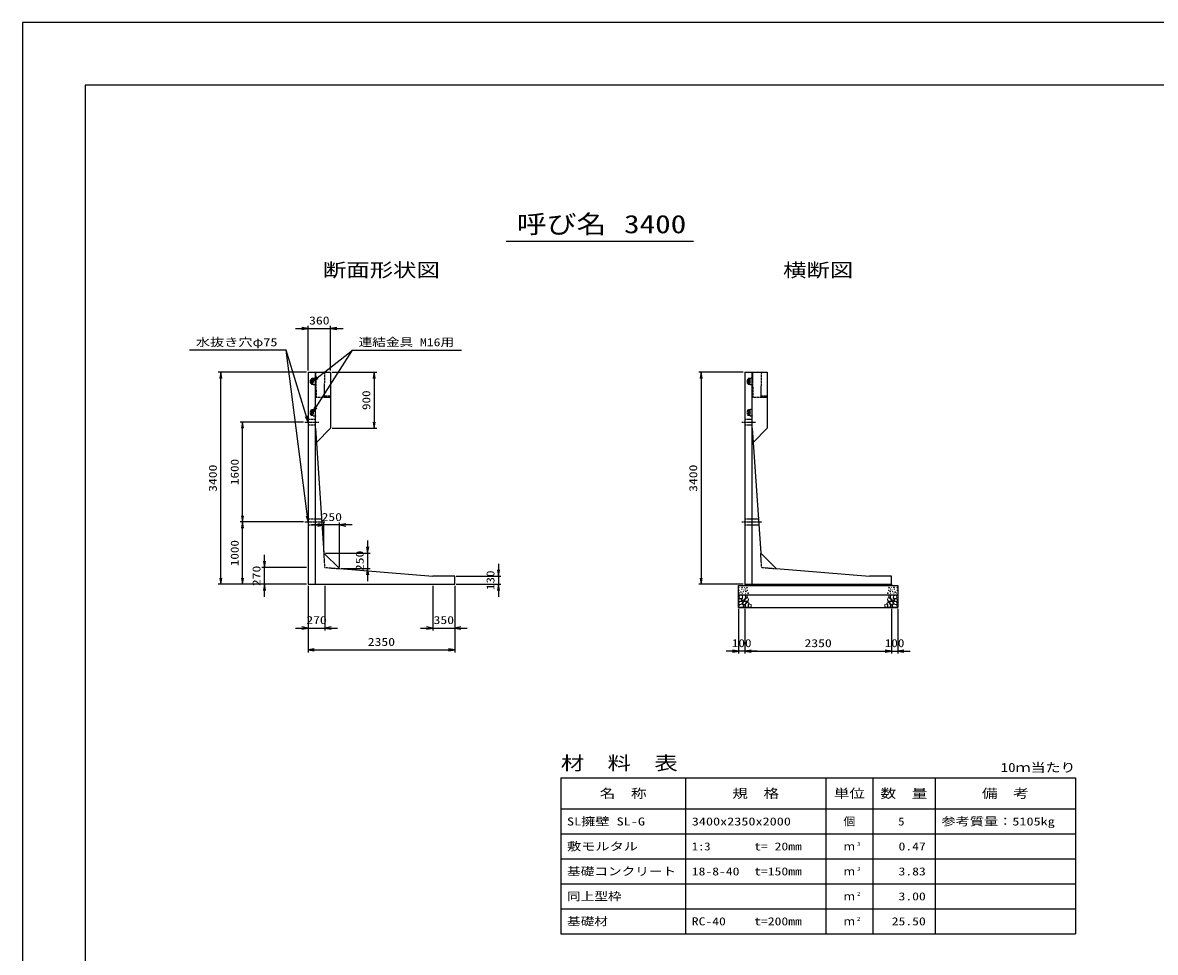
# Model space of a CAD drawing. Units: millimetres at full size. Extents: x 0 to 42050, y 0 to 29700.
# Drawn here: x 0 to 18154, y 14803 to 29700 of the extents above; entities that cross this region are included whole.
import ezdxf
from ezdxf.enums import TextEntityAlignment as Align

# ---------------------------------------------------------------- set-up
doc = ezdxf.new("R2010")
doc.units = ezdxf.units.MM
doc.linetypes.add('CHAIN', pattern=[18.5, 12, -1.5, 3.5, -1.5])
doc.linetypes.add('DASHED_SPACED', pattern=[12, 6, -6])
for name, color, linetype, lineweight in [('0_2', 7, 'Continuous', 25), ('D-BMK', 2, 'CHAIN', 25), ('D-DCR-HCHn', 4, 'Continuous', 9), ('D-MTR-FRAM', 7, 'Continuous', 25), ('D-MTR-LINE', 7, 'Continuous', 25), ('D-STR-DIM', 7, 'Continuous', 25), ('D-STR-STRn', 1, 'Continuous', 25), ('D-STR-TXT', 7, 'Continuous', 25), ('D-TTL', 2, 'Continuous', 25), ('D-TTL-TXT', 7, 'Continuous', 25)]:
    doc.layers.add(name, color=color, linetype=linetype, lineweight=lineweight)
doc.layers.add('D-MTR', color=7, linetype='Continuous')
doc.layers.add('D-MTR-TXT', color=7, linetype='Continuous')
doc.styles.add('ＭＳ ゴシック', font='')
doc.styles.get('ＭＳ ゴシック').set_extended_font_data('MS Gothic')

# ---------------------------------------------------------------- blocks, each defined once
blk = doc.blocks.new('open_arrow')
at = {"color": 0, "linetype": 'Continuous', "lineweight": -2}
blk.add_lwpolyline([(7.5, 1.25), (0, 0), (7.5, -1.25)], dxfattribs=at)
blk = doc.blocks.new('30KN')
at = {"color": 1, "linetype": 'DASHED_SPACED', "lineweight": 25}
for p, q in [((-85, 19.095), (-85, -19.095)), ((-58, 31.14), (-76.155, 29.028)), ((-68, 47.5), (-68, 45.66)), ((-65.5, 41.33), (-60.5, 38.443)), ((-54, 46), (-62.257, 46)), ((-40.306, 45.707), (-41.691, 35.314)), ((0, 53), (-37.704, 48.287)), ((0, -53), (0, 53)), ((-76.155, -29.028), (-58, -31.14)), ((-68, -47.5), (-68, -45.66)), ((-65.5, -41.33), (-60.5, -38.443)), ((-54, -46), (-62.257, -46)), ((-41.691, -35.314), (-40.306, -45.707)), ((-37.704, -48.287), (0, -53))]:
    blk.add_line(p, q, dxfattribs=at)
at = {"color": 1, "linetype": 'Continuous', "lineweight": 25}
for p, q in [((-58, 42), (-58, 21.448)), ((-46, 46), (-54, 46)), ((-42, 42), (-42, 21.448)), ((-58, -42), (-58, -21.448)), ((-46, -46), (-54, -46)), ((-42, -42), (-42, -21.448))]:
    blk.add_line(p, q, dxfattribs=at)
blk.add_circle((-50, 0), 13, dxfattribs=at)
at = {"color": 1, "linetype": 'DASHED_SPACED', "lineweight": 25}
for centre, radius, start, end in [((-75, 19.095), 10, 96.63251, 180), ((-66.5, 47.5), 1.5, 19.47123, 180), ((-63, 45.66), 5, 180, 240), ((-62.257, 49), 3, 199.47122, 270), ((-63, 34.113), 5, 0, 60), ((-37.332, 45.31), 3, 97.12502, 172.40536), ((-75, -19.095), 10, 180, 263.36749), ((-63, -45.66), 5, 120, 180), ((-66.5, -47.5), 1.5, 180, 340.57225), ((-62.257, -49), 3, 90, 160.55052), ((-63, -34.113), 5, 300, 0), ((-37.332, -45.31), 3, 187.59464, 262.87498)]:
    blk.add_arc(centre, radius, start, end, dxfattribs=at)
at = {"color": 1, "linetype": 'Continuous', "lineweight": 25}
for centre, radius, start, end in [((-50, 0), 18, 129.95842, 230.0969), ((-68, 21.448), 10, 310.0894, 0), ((-54, 42), 4, 90, 180), ((-46, 42), 4, 0, 90), ((-44.665, 35.71), 3, 332.67182, 352.40536), ((-32, 21.448), 10, 180, 229.9948), ((-50, 0), 18, 310.0052, 50.12245), ((-68, -21.448), 10, 0, 49.9948), ((-54, -42), 4, 180, 270), ((-46, -42), 4, 270, 0), ((-32, -21.448), 10, 130.0052, 180), ((-44.665, -35.71), 3, 7.59464, 27.32818)]:
    blk.add_arc(centre, radius, start, end, dxfattribs=at)

msp = doc.modelspace()

# ---------------------------------------------------------------- linework, layer by layer
at = {"layer": '0_2'}
for p, q in [((11550, 24100), (10835, 24100)), ((10875, 24100), (10875, 20700)), ((11550, 20700), (10835, 20700))]:
    msp.add_line(p, q, dxfattribs=at)
at = {"layer": 'D-BMK'}
for p, q in [((4525, 23300), (4745, 23300)), ((11525, 23300), (11745, 23300)), ((4525, 21700), (4845.897, 21700)), ((11525, 21700), (11845.897, 21700))]:
    msp.add_line(p, q, dxfattribs=at)
at = {"layer": 'D-BMK', "linetype": 'DASHED_SPACED'}
for p, q in [((4845, 20970), (4829.46, 21201.026)), ((11845, 20970), (11829.46, 21201.026)), ((4845, 20970), (5079.46, 20951.026)), ((11845, 20970), (12079.46, 20951.026))]:
    msp.add_line(p, q, dxfattribs=at)
at = {"layer": 'D-DCR-HCHn'}
for points in [[(11526.198, 20521.594), (11505.395, 20526.217), (11486.904, 20516.971), (11484.592, 20496.168), (11489.215, 20479.988), (11512.33, 20473.053), (11528.51, 20473.053), (11535.444, 20484.611), (11535.444, 20510.037)], [(11544.69, 20523.906), (11537.756, 20503.102), (11540.067, 20479.988), (11523.887, 20454.562), (11544.69, 20443.005), (11567.805, 20454.562), (11581.673, 20473.053), (11586.296, 20503.102), (11581.673, 20519.283), (11567.805, 20526.217)], [(11588.608, 20519.283), (11588.608, 20491.545), (11600.165, 20484.611), (11611.722, 20491.545), (11614.034, 20507.725), (11611.722, 20521.594), (11595.542, 20526.217)], [(13906.392, 20519.283), (13906.392, 20491.545), (13894.835, 20484.611), (13883.278, 20491.545), (13880.966, 20507.725), (13883.278, 20521.594), (13899.458, 20526.217)], [(13950.31, 20523.906), (13957.244, 20503.102), (13954.933, 20479.988), (13971.113, 20454.562), (13950.31, 20443.005), (13927.195, 20454.562), (13913.327, 20473.053), (13908.704, 20503.102), (13913.327, 20519.283), (13927.195, 20526.217)], [(13968.802, 20521.594), (13989.605, 20526.217), (14008.096, 20516.971), (14010.408, 20496.168), (14005.785, 20479.988), (13982.67, 20473.053), (13966.49, 20473.053), (13959.556, 20484.611), (13959.556, 20510.037)], [(11482.281, 20463.808), (11475.346, 20443.005), (11484.592, 20429.136), (11507.707, 20426.824), (11523.488, 20433.599), (11516.952, 20449.939), (11521.575, 20459.185), (11512.33, 20468.431), (11498.461, 20473.053)], [(11526.155, 20387.009), (11543.277, 20412.692), (11541.137, 20419.112), (11517.594, 20425.533), (11496.192, 20423.393), (11481.21, 20410.551), (11479.07, 20395.57), (11481.21, 20380.588), (11498.332, 20376.308)], [(11534.716, 20333.503), (11549.698, 20339.924), (11553.978, 20361.326), (11545.417, 20376.308), (11530.435, 20380.588), (11511.173, 20378.448), (11489.771, 20369.887), (11479.07, 20357.045), (11479.07, 20342.064), (11485.49, 20333.503), (11511.173, 20335.643)], [(11549.313, 20443.005), (11537.756, 20433.759), (11542.379, 20426.824), (11558.559, 20426.824), (11565.493, 20429.136), (11570.116, 20438.382), (11563.182, 20445.316)], [(11586.082, 20387.009), (11596.783, 20412.692), (11588.222, 20423.393), (11562.539, 20423.393), (11551.838, 20419.112), (11541.137, 20404.131), (11541.137, 20391.289), (11551.838, 20374.167), (11564.679, 20372.027)], [(11581.801, 20339.924), (11581.801, 20365.606), (11571.1, 20372.027), (11560.399, 20365.606), (11558.259, 20350.625), (11560.399, 20337.783), (11575.381, 20333.503)], [(11583.985, 20468.431), (11572.427, 20440.693), (11581.673, 20429.136), (11609.411, 20429.136), (11620.968, 20433.759), (11632.525, 20449.939), (11632.525, 20463.808), (11620.968, 20482.299), (11607.099, 20484.611)], [(11622.466, 20335.643), (11628.886, 20354.905), (11626.746, 20376.308), (11641.728, 20399.85), (11622.466, 20410.551), (11601.063, 20399.85), (11588.222, 20382.728), (11583.941, 20354.905), (11588.222, 20339.924), (11601.063, 20333.503)], [(11618.185, 20410.551), (11628.886, 20419.112), (11624.606, 20425.533), (11609.624, 20425.533), (11603.204, 20423.393), (11598.923, 20414.832), (11605.344, 20408.411)], [(11639.588, 20337.783), (11658.85, 20333.503), (11675.972, 20342.064), (11678.112, 20361.326), (11673.831, 20376.308), (11652.429, 20382.728), (11637.447, 20382.728), (11631.027, 20372.027), (11631.027, 20348.484)], [(13855.412, 20337.783), (13836.15, 20333.503), (13819.028, 20342.064), (13816.888, 20361.326), (13821.169, 20376.308), (13842.571, 20382.728), (13857.553, 20382.728), (13863.973, 20372.027), (13863.973, 20348.484)], [(13872.534, 20335.643), (13866.114, 20354.905), (13868.254, 20376.308), (13853.272, 20399.85), (13872.534, 20410.551), (13893.937, 20399.85), (13906.778, 20382.728), (13911.059, 20354.905), (13906.778, 20339.924), (13893.937, 20333.503)], [(13911.015, 20468.431), (13922.573, 20440.693), (13913.327, 20429.136), (13885.589, 20429.136), (13874.032, 20433.759), (13862.475, 20449.939), (13862.475, 20463.808), (13874.032, 20482.299), (13887.901, 20484.611)], [(13876.815, 20410.551), (13866.114, 20419.112), (13870.394, 20425.533), (13885.376, 20425.533), (13891.796, 20423.393), (13896.077, 20414.832), (13889.656, 20408.411)], [(13908.918, 20387.009), (13898.217, 20412.692), (13906.778, 20423.393), (13932.461, 20423.393), (13943.162, 20419.112), (13953.863, 20404.131), (13953.863, 20391.289), (13943.162, 20374.167), (13930.321, 20372.027)], [(13913.199, 20339.924), (13913.199, 20365.606), (13923.9, 20372.027), (13934.601, 20365.606), (13936.741, 20350.625), (13934.601, 20337.783), (13919.619, 20333.503)], [(13945.687, 20443.005), (13957.244, 20433.759), (13952.621, 20426.824), (13936.441, 20426.824), (13929.507, 20429.136), (13924.884, 20438.382), (13931.818, 20445.316)], [(13960.284, 20333.503), (13945.302, 20339.924), (13941.022, 20361.326), (13949.583, 20376.308), (13964.565, 20380.588), (13983.827, 20378.448), (14005.229, 20369.887), (14015.93, 20357.045), (14015.93, 20342.064), (14009.51, 20333.503), (13983.827, 20335.643)], [(13968.845, 20387.009), (13951.723, 20412.692), (13953.863, 20419.112), (13977.406, 20425.533), (13998.808, 20423.393), (14013.79, 20410.551), (14015.93, 20395.57), (14013.79, 20380.588), (13996.668, 20376.308)], [(14012.719, 20463.808), (14019.654, 20443.005), (14010.408, 20429.136), (13987.293, 20426.824), (13971.512, 20433.599), (13978.048, 20449.939), (13973.425, 20459.185), (13982.67, 20468.431), (13996.539, 20473.053)]]:
    msp.add_lwpolyline(points, close=True, dxfattribs=at)
for centre, radius in [((11483.582, 20646.944), 2.4), ((11484.495, 20604.135), 2.4), ((11493.007, 20560.914), 2.4), ((11512.576, 20576.202), 6), ((11524.833, 20621.609), 2.4), ((11530.172, 20650.324), 6), ((11533.5, 20557.658), 2.4), ((11550.12, 20583.919), 2.4), ((11561.285, 20611.178), 2.4), ((11570.523, 20645.012), 2.4), ((11585.738, 20557.256), 2.4), ((11591.171, 20587.275), 6), ((11589.11, 20623.485), 2.4), ((11610.179, 20647.136), 6), ((11616.323, 20605.152), 2.4), ((11627.724, 20557.776), 6), ((13868.276, 20557.776), 6), ((13879.677, 20605.152), 2.4), ((13885.821, 20647.136), 6), ((13904.829, 20587.275), 6), ((13906.89, 20623.485), 2.4), ((13910.262, 20557.256), 2.4), ((13925.477, 20645.012), 2.4), ((13934.715, 20611.178), 2.4), ((13945.88, 20583.919), 2.4), ((13965.828, 20650.324), 6), ((13962.5, 20557.658), 2.4), ((13971.167, 20621.609), 2.4), ((13983.424, 20576.202), 6), ((14002.993, 20560.914), 2.4), ((14011.505, 20604.135), 2.4), ((14012.418, 20646.944), 2.4)]:
    msp.add_circle(centre, radius, dxfattribs=at)
at = {"layer": 'D-MTR-FRAM'}
for p, q in [((8625, 17600), (16875, 17600)), ((8625, 17600), (8625, 15100)), ((16875, 17600), (16875, 15100)), ((8625, 15100), (16875, 15100))]:
    msp.add_line(p, q, dxfattribs=at)
at = {"layer": 'D-MTR-LINE'}
for p, q in [((10625, 17600), (10625, 15100)), ((12875, 17600), (12875, 15100)), ((13625, 17600), (13625, 15100)), ((14625, 17600), (14625, 15100)), ((8625, 17100), (16875, 17100)), ((8625, 16700), (16875, 16700)), ((8625, 16300), (16875, 16300)), ((8625, 15900), (16875, 15900)), ((8625, 15500), (16875, 15500))]:
    msp.add_line(p, q, dxfattribs=at)
at = {"layer": 'D-STR-DIM'}
for p, q in [((4375, 24800), (5135, 24800)), ((4575, 24125), (4575, 24840)), ((4935, 24125), (4935, 24840)), ((4550, 24100), (3135, 24100)), ((3175, 20700), (3175, 24100)), ((4960, 24100), (5675, 24100)), ((5635, 24100), (5635, 23200)), ((4500, 23300), (3485, 23300)), ((3525, 21700), (3525, 23300)), ((4960, 23200), (5675, 23200)), ((4500, 21700), (3485, 21700)), ((4500, 21700), (3485, 21700)), ((3525, 20700), (3525, 21700)), ((5279.46, 21651.026), (4629.46, 21651.026)), ((4829.46, 21226.026), (4829.46, 21691.026)), ((5079.46, 20976.026), (5079.46, 21691.026)), ((5529.46, 21401.026), (5529.46, 20751.026)), ((3875, 20500), (3875, 21170)), ((4854.46, 21201.026), (5569.46, 21201.026)), ((4550, 20970), (3835, 20970)), ((5104.46, 20951.026), (5569.46, 20951.026)), ((7625, 21030), (7625, 20500)), ((4550, 20700), (3135, 20700)), ((4550, 20700), (3485, 20700)), ((4550, 20700), (3835, 20700)), ((6950, 20830), (7665, 20830)), ((6950, 20700), (7665, 20700)), ((4575, 20675), (4575, 19960)), ((4575, 20675), (4575, 19610)), ((4845, 20675), (4845, 19960)), ((6575, 20675), (6575, 19960)), ((6925, 20675), (6925, 19960)), ((6925, 20675), (6925, 19610)), ((11475, 20305), (11475, 19590)), ((11575, 20305), (11575, 19590)), ((11575, 20305), (11575, 19590)), ((13925, 20305), (13925, 19590)), ((13925, 20305), (13925, 19590)), ((14025, 20305), (14025, 19590)), ((4375, 20000), (5045, 20000)), ((6375, 20000), (7125, 20000)), ((4575, 19650), (6925, 19650)), ((11775, 19630), (11275, 19630)), ((11575, 19630), (13925, 19630)), ((13725, 19630), (14225, 19630))]:
    msp.add_line(p, q, dxfattribs=at)
at = {"layer": 'D-STR-STRn'}
for p, q in [((4575, 24100), (4575, 20700)), ((4575, 24100), (4935, 24100)), ((4695, 20700), (4695, 24100)), ((4935, 24100), (4935, 23200)), ((11575, 24100), (11575, 20700)), ((11575, 24100), (11935, 24100)), ((11695, 20700), (11695, 24100)), ((11935, 24100), (11935, 23200)), ((4695, 23200), (4829.46, 21201.026)), ((4935, 23200), (4710.126, 22975.126)), ((11695, 23200), (11829.46, 21201.026)), ((11935, 23200), (11710.126, 22975.126)), ((5079.46, 20951.026), (4829.46, 21201.026)), ((12079.46, 20951.026), (11829.46, 21201.026)), ((5079.46, 20951.026), (6575, 20830)), ((12079.46, 20951.026), (13575, 20830)), ((4575, 20700), (6925, 20700)), ((6925, 20830), (6575, 20830)), ((6925, 20700), (6925, 20830)), ((11575, 20700), (11575, 20680)), ((11575, 20700), (13675, 20700)), ((11575, 20700), (13675, 20700)), ((11575, 20700), (13675, 20700)), ((11575, 20700), (13925, 20700)), ((13925, 20830), (13575, 20830)), ((13925, 20700), (13925, 20830)), ((13925, 20700), (13925, 20680)), ((11475, 20330), (11475, 20680)), ((11475, 20680), (14025, 20680)), ((11475, 20530), (14025, 20530)), ((14025, 20680), (14025, 20330)), ((11475, 20330), (14025, 20330))]:
    msp.add_line(p, q, dxfattribs=at)
at = {"layer": 'D-STR-STRn', "linetype": 'DASHED_SPACED'}
for p, q in [((4695, 24100), (4705, 23700)), ((4835, 23700), (4845, 24100)), ((11695, 24100), (11705, 23700)), ((11835, 23700), (11845, 24100)), ((4705, 23700), (4835, 23700)), ((4835, 23700), (4935, 23700)), ((4835.5, 23720), (4935, 23720)), ((11705, 23700), (11835, 23700)), ((11835, 23700), (11935, 23700)), ((11835.5, 23720), (11935, 23720)), ((4575, 23346.875), (4695, 23346.875)), ((4575, 23253.125), (4695, 23253.125)), ((11575, 23346.875), (11695, 23346.875)), ((11575, 23253.125), (11695, 23253.125)), ((4575, 21746.875), (4792.744, 21746.875)), ((4575, 21653.125), (4799.05, 21653.125)), ((11575, 21746.875), (11792.744, 21746.875)), ((11575, 21653.125), (11799.05, 21653.125))]:
    msp.add_line(p, q, dxfattribs=at)
at = {"layer": 'D-STR-TXT'}
for p, q in [((4225, 24450), (2675, 24450)), ((4575, 23300), (4225, 24450)), ((4575, 21700), (4225, 24450)), ((4645, 23450), (5285, 24450)), ((4645, 23950), (5285, 24450)), ((5285, 24450), (7035, 24450))]:
    msp.add_line(p, q, dxfattribs=at)
at = {"layer": 'D-TTL'}
for points in [[(0, 0), (42050, 0), (42050, 29700), (0, 29700)], [(1000, 1000), (41050, 1000), (41050, 28700), (1000, 28700)]]:
    msp.add_lwpolyline(points, close=True, dxfattribs=at)
at = {"layer": 'D-TTL-TXT'}
msp.add_line((7750, 26200), (10750, 26200), dxfattribs=at)

# ---------------------------------------------------------------- block references
at = {"layer": '0_2', "xscale": 13.3, "yscale": 13.3}
for p, rotation in [((10875, 24100), 270), ((10875, 20700), 90)]:
    msp.add_blockref('open_arrow', p, dxfattribs=dict(at, rotation=rotation))
at = {"layer": 'D-STR-DIM', "xscale": 13.3, "yscale": 13.3}
for p, rotation in [((4575, 24800), 180), ((3175, 24100), 270), ((5635, 24100), 270), ((3525, 23300), 270), ((5635, 23200), 90), ((3525, 21700), 90), ((3525, 21700), 270), ((4829.46, 21651.026), 180), ((5529.46, 21201.026), 90), ((3875, 20970), 90), ((5529.46, 20951.026), 270), ((7625, 20830), 90), ((3175, 20700), 90), ((3525, 20700), 90), ((3875, 20700), 270), ((7625, 20700), 270), ((4575, 20000), 180), ((6575, 20000), 180), ((6925, 19650), 180), ((11475, 19630), 180), ((13925, 19630), 180), ((13925, 19630), 180)]:
    msp.add_blockref('open_arrow', p, dxfattribs=dict(at, rotation=rotation))
for p in [(4935, 24800), (5079.46, 21651.026), (4845, 20000), (6925, 20000), (4575, 19650), (11575, 19630), (11575, 19630), (14025, 19630)]:
    msp.add_blockref('open_arrow', p, dxfattribs=at)
at = {"layer": 'D-STR-STRn'}
for p in [(4695, 23950), (11695, 23950), (4695, 23450), (11695, 23450)]:
    msp.add_blockref('30KN', p, dxfattribs=at)
at = {"layer": 'D-STR-TXT', "xscale": 13.3, "yscale": 13.3}
for p, rotation in [((4645, 23950), 38), ((4645, 23450), 57.4), ((4575, 23300), 106.9), ((4575, 21700), 97.3)]:
    msp.add_blockref('open_arrow', p, dxfattribs=dict(at, rotation=rotation))

# ---------------------------------------------------------------- texts
at = {"layer": '0_2', "style": 'ＭＳ ゴシック', "width": 1.25}
msp.add_text('3400', height=128.3, rotation=90, dxfattribs=at).set_placement((10747.5, 22400), align=Align.MIDDLE_CENTER)
at = {"layer": 'D-MTR', "style": 'ＭＳ ゴシック', "width": 1.25}
msp.add_text('材\u3000料\u3000表', height=219.9, dxfattribs=at).set_placement((8625, 17660), align=Align.BOTTOM_LEFT)
at = {"layer": 'D-MTR', "style": 'ＭＳ ゴシック', "width": 1.2}
msp.add_text('10ｍ当たり', height=146.6, dxfattribs=at).set_placement((16875, 17648.333), align=Align.BOTTOM_RIGHT)
at = {"layer": 'D-MTR-TXT', "style": 'ＭＳ ゴシック'}
for s, height, width, p in [('名\u3000称', 146.6, 1.25, (9625, 17350)), ('規\u3000格', 146.6, 1.25, (11750, 17350)), ('単位', 146.6, 1.25, (13250, 17350)), ('数\u3000量', 146.6, 1.25, (14125, 17350)), ('備\u3000考', 146.6, 1.25, (15750, 17350)), ('個', 128.3, 1.1, (13250, 16900))]:
    msp.add_text(s, height=height, dxfattribs=dict(at, width=width)).set_placement(p, align=Align.MIDDLE_CENTER)
for s, width, p in [('SL擁壁 SL-G', 1.3, (8725, 16900)), ('3400x2350x2000', 1.3, (10725, 16900)), ('参考質量：5105kg', 1.3, (14725, 16900)), ('敷モルタル', 1.3, (8725, 16500)), ('1:3', 1.15, (10725, 16500)), ('t= 20mm', 1.25, (11725, 16500)), ('基礎コンクリート', 1.25, (8725, 16100)), ('18-8-40', 1.25, (10725, 16100)), ('t=150mm', 1.25, (11725, 16100)), ('同上型枠', 1.25, (8725, 15700)), ('基礎材', 1.25, (8725, 15300)), ('RC-40', 1.25, (10725, 15300)), ('t=200mm', 1.25, (11725, 15300))]:
    msp.add_text(s, height=128.3, dxfattribs=dict(at, width=width)).set_placement(p, align=Align.MIDDLE_LEFT)
for s, width, p in [('5', 1.15, (14133.883, 16900)), ('0.47', 1.25, (14475, 16500)), ('3.83', 1.25, (14475, 16100)), ('3.00', 1.25, (14475, 15700)), ('25.50', 1.25, (14475, 15300))]:
    msp.add_text(s, height=128.3, dxfattribs=dict(at, width=width)).set_placement(p, align=Align.MIDDLE_RIGHT)
for p in [(13250, 16500), (13250, 16100), (13250, 15700), (13250, 15300)]:
    msp.add_text('ｍ', height=128.3, dxfattribs=at).set_placement(p, align=Align.MIDDLE_CENTER)
at = {"layer": 'D-MTR-TXT', "style": 'ＭＳ ゴシック', "width": 1.15}
for s, p in [('3', (13375, 16488.333)), ('3', (13375, 16088.333)), ('2', (13375, 15688.333)), ('2', (13375, 15288.333))]:
    msp.add_text(s, height=64.15, dxfattribs=at).set_placement(p, align=Align.BOTTOM_LEFT)
at = {"layer": 'D-STR-DIM', "style": 'ＭＳ ゴシック'}
for s, width, p in [('360', 1.25, (4755, 24927.5)), ('250', 1.25, (4954.46, 21778.526)), ('270', 1.25, (4710, 20127.5)), ('350', 1.25, (6750, 20127.5)), ('2350', 1.25, (5750, 19777.5)), ('100', 1.2, (11525, 19757.5)), ('2350', 1.25, (12750, 19757.5)), ('100', 1.2, (13975, 19757.5))]:
    msp.add_text(s, height=128.3, dxfattribs=dict(at, width=width)).set_placement(p, align=Align.MIDDLE_CENTER)
for s, width, p in [('900', 1.2, (5507.5, 23650)), ('1600', 1.2, (3397.5, 22500)), ('3400', 1.25, (3047.5, 22400)), ('1000', 1.2, (3397.5, 21200)), ('250', 1.25, (5401.96, 21076.026)), ('270', 1.25, (3747.5, 20835)), ('130', 1.2, (7497.5, 20765))]:
    msp.add_text(s, height=128.3, rotation=90, dxfattribs=dict(at, width=width)).set_placement(p, align=Align.MIDDLE_CENTER)
at = {"layer": 'D-STR-TXT', "style": 'ＭＳ ゴシック'}
for s, width, p in [('水抜き穴φ75', 1.3, (2775, 24476.667)), ('連結金具 M16用', 1.25, (5385, 24476.667))]:
    msp.add_text(s, height=128.3, dxfattribs=dict(at, width=width)).set_placement(p, align=Align.BOTTOM_LEFT)
at = {"layer": 'D-TTL-TXT', "style": 'ＭＳ ゴシック'}
for s, height, width, p in [('呼び名', 293.3, 1.2, (8637.5, 26237.5)), ('3400', 293.3, 1.25, (10137.5, 26237.5)), ('断面形状図', 219.9, 1.25, (5750, 25560)), ('横断図', 219.9, 1.25, (12750, 25560))]:
    msp.add_text(s, height=height, dxfattribs=dict(at, width=width)).set_placement(p, align=Align.BOTTOM_CENTER)

doc.saveas('drawing.dxf')
